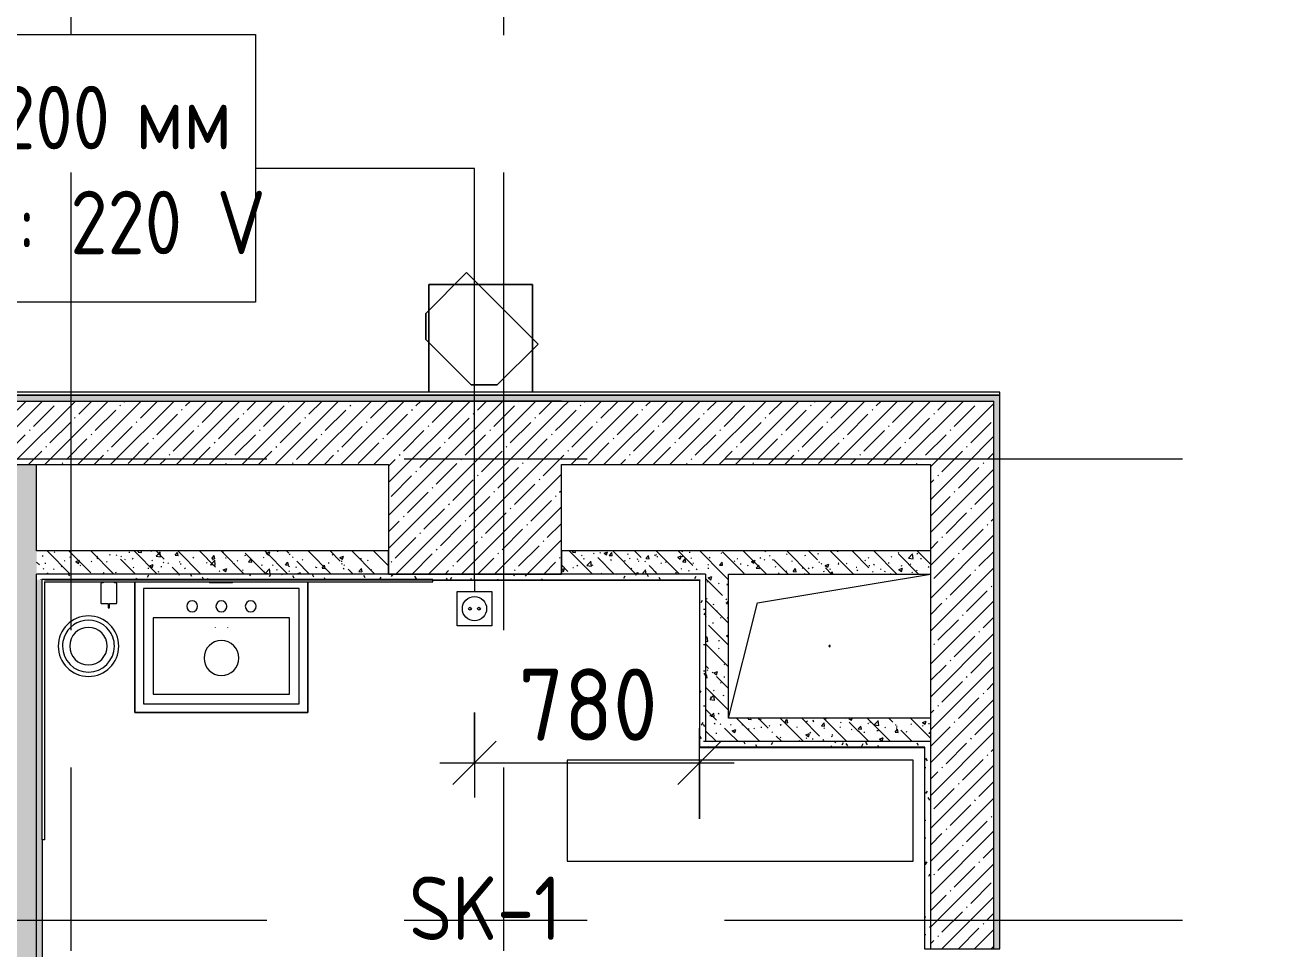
# Model space of a CAD drawing. Header units: millimetres. Extents: x -4185 to 186529, y -8553 to 29097.
# Drawn here: x 16850 to 21188, y 13300 to 16504 of the extents above; entities that cross this region are included whole.
import ezdxf

# ---------------------------------------------------------------- set-up
doc = ezdxf.new("R2010")
doc.units = ezdxf.units.MM
doc.linetypes.add('Осевая', pattern=[3175, 635, -476.25, 1587.5, -476.25])
for name, color, linetype, lineweight in [('0-1', 7, 'Continuous', 9), ('A-ANNO-DIMS', 7, 'Continuous', 9), ('A-ANNO-DIMS-100', 7, 'Continuous', 9), ('A-DETL-GENF', 7, 'Continuous', 9), ('A-GENM', 7, 'Continuous', 9), ('A-WALL', 7, 'Continuous', 9), ('E-ELEC-FIXT-IDEN', 7, 'Continuous', 9), ('I-WALL', 7, 'Continuous', 9), ('P-SANR-FIXT', 7, 'Continuous', 9), ('S-COLS', 7, 'Continuous', 9), ('Оси-2', 7, 'Осевая', 9), ('Электрические приборы', 7, 'Continuous', 9)]:
    doc.layers.add(name, color=color, linetype=linetype, lineweight=lineweight)
for name, color, linetype, lineweight, true_color in [('A-WALL-1', 7, 'Continuous', 9, 0x3c3c3c), ('A-WALL-FNSH-1', 7, 'Continuous', 9, 0x3c3c3c), ('I-FURN-1', 7, 'Continuous', 9, 0xf0f0f0), ('Оси розеток', 7, 'Continuous', 9, 0xff1e23)]:
    doc.layers.add(name, color=color, linetype=linetype, lineweight=lineweight, true_color=true_color)
doc.styles.add('GOST Common', font='GOST_Common.ttf', dxfattribs={"width": 0.9, "height": 220})
doc.styles.add('ISOCPEUR', font='isocpeur.ttf', dxfattribs={"width": 0.9, "height": 250})
doc.dimstyles.new('ISO-2_5_0_9К_БОЛЬШОЙ', dxfattribs={"dimscale": 304.8, "dimtxt": 248.995294, "dimasz": 0.492126, "dimexe": 0.393701, "dimexo": 0.984252, "dimgap": 0, "dimtad": 1, "dimdec": 0, "dimrnd": 10, "dimzin": 0, "dimdsep": 46, "dimtxsty": 'ISOCPEUR', "dimblk1": 'OBLIQUE', "dimblk2": 'OBLIQUE', "dimsah": 1, "dimcen": 0.09, "dimdle": 0.393701, "dimazin": 0, "dimtfac": 1, "dimtdec": 4, "dimtix": 1, "dimtmove": 0, "dimatfit": 3, "dimfxl": 1, "dimtvp": 1, "dimtolj": 1, "dimtzin": 0, "dimarcsym": 2})
pattern_1 = [(45, (0, 0), (-57.02463, 57.02463), []), (45, (57.025, 0), (-57.02463, 57.02463), [100.806, -20.161, 3.353, -16.808])]
pattern_2 = [(135, (0, 0), (-75.43415, -75.43415), [106.68, -17.78, 3.556, -17.78]), (135, (0, 75.39), (-75.43415, -75.43415), []), (50, (0, 0), (127.5292, -11.15758), [13.335, -146.685]), (355, (0, 0), (-24.66966, 133.74), [10.668, -117.348]), (100.451, (10.63, -0.93), (102.85973, 122.5818), [11.333, -124.663]), (46.184, (0, 35.56), (189.7552, -29.4304), [20.002, -220.027]), (96.636, (15.81, 33.1), (166.1822, 173.1996), [17, -186.995]), (351.184, (0, 35.56), (166.184, 173.1976), [16.002, -176.022]), (21, (17.78, 26.67), (106.13027, -71.58603), [13.335, -146.685]), (326, (17.78, 26.67), (43.2619, 128.93175), [10.668, -117.348]), (71.451, (26.62, 20.7), (149.392, 57.34505), [11.333, -124.663]), (37.5, (0, 0), (2.16223, 59.18836), [3.353, -112.573, 3.353, -115.773, -117.792]), (37.5, (0, 0), (2.16223, 59.18836), [-235.052, 3.353, -114.44]), (7.5, (0, 0), (46.77386, 70.12615), [3.353, -64.567, 3.353, -109.906, -44.894]), (7.5, (0, 0), (46.77386, 70.12615), [-181.178, 3.353, -41.542]), (327.5, (-39.65, 0), (94.91367, -4.01009), [3.353, -41.097, 3.353, -135.331, -184.023]), (327.5, (-39.65, 0), (94.91367, -4.01009), [-183.134, 3.353, -180.67]), (317.5, (-57.43, 0), (103.69057, 17.79882), [3.353, -54.432, 3.353, -88.748, -130.683]), (317.5, (-57.43, 0), (103.69057, 17.79882), [-149.885, 3.353, -127.33])]
pattern_3 = [(0, (0, 0), (121.92, 30.48), [10.058, -81.382, 10.058, -81.382, -487.68]), (0, (0, 0), (121.92, 30.48), [-182.88, 10.058, -172.822, 10.058, -81.382, -213.36]), (0, (0, 0), (121.92, 30.48), [-457.2, 10.058, -50.902, 10.058, -142.342]), (120, (45.72, 15.24), (-87.356454, 90.345817), [10.058, -81.382, 10.058, -81.382, -487.68]), (120, (45.72, 15.24), (-87.356454, 90.345817), [-182.88, 10.058, -172.822, 10.058, -81.382, -213.36]), (120, (45.72, 15.24), (-87.356454, 90.345817), [-457.2, 10.058, -50.902, 10.058, -142.342]), (240, (60.96, 76.2), (-34.563546, -120.825817), [10.058, -81.382, 10.058, -81.382, -487.68]), (240, (60.96, 76.2), (-34.563546, -120.825817), [-182.88, 10.058, -172.822, 10.058, -81.382, -213.36]), (240, (60.96, 76.2), (-34.563546, -120.825817), [-457.2, 10.058, -50.902, 10.058, -142.342])]

# ---------------------------------------------------------------- blocks, each defined once
blk = doc.blocks.new('GM_Отверстие прямоугольное _в плите_ - Отверстие-21955854-План размещения напольных электротехнических лючков и розеток 1 этажа в осях 1-12')
at = {"layer": 'A-GENM'}
for p, q in [((-250, 150), (350, 250)), ((-350, -250), (-250, 150))]:
    blk.add_line(p, q, dxfattribs=at)
for start, end in [(360, 180), (180, 360)]:
    blk.add_arc((0, 0), 2.5, start, end, dxfattribs=at)
blk = doc.blocks.new('Блок Розеток и Выключателей - Блок Розеток и Выключателей_SK1-27362739-План размещения напольных электротехнических лючков и розеток 1 этажа в осях 1-12')
at = {"layer": 'A-DETL-GENF'}
for p, q in [((-60, -40), (60, -40)), ((-60, -160), (-60, -40)), ((60, -40), (60, -160)), ((60, -160), (-60, -160))]:
    blk.add_line(p, q, dxfattribs=at)
for centre, radius in [((0, -100), 42), ((-15.6, -100), 4.8), ((15.6, -100), 4.8)]:
    blk.add_circle(centre, radius, dxfattribs=at)
at = {"layer": 'Оси розеток'}
blk.add_line((0, 0), (0, -40), dxfattribs=at)
blk = doc.blocks.new('Стол базовый прямоугольный - 3_2-25582691-План размещения напольных электротехнических лючков и розеток 1 этажа в осях 1-12')
at = {"layer": 'I-FURN-1'}
for p, q in [((600, 175), (-600, 175)), ((-600, 175), (-600, -175)), ((600, -175), (600, 175)), ((-600, -175), (600, -175))]:
    blk.add_line(p, q, dxfattribs=at)
blk = doc.blocks.new('Мойка кухонная - Раковина Roca Victoria-N Unik 600х460 мм-V123-План размещения напольных электротехнических лючков и розеток 1 этажа в осях 1-12')
at = {"layer": 'P-SANR-FIXT'}
for p, q in [((270, 0), (-270, 0)), ((-270, 0), (-270, -400)), ((270, -400), (270, 0)), ((236.1, -102.3), (-236.6, -102.3)), ((-236.6, -102.3), (-236.6, -366.4)), ((236.1, -366.4), (236.1, -102.3)), ((-236.6, -366.4), (236.1, -366.4)), ((-270, -400), (270, -400))]:
    blk.add_line(p, q, dxfattribs=at)
for centre, radius, start, end in [((-101.6, -61.9), 19, 90, 180), ((-101.6, -61.9), 19, 360, 90), ((0, -61.9), 19, 360, 180), ((101.6, -61.9), 19.1, 360, 180), ((-101.6, -61.9), 19, 180, 270), ((-101.6, -61.9), 19.1, 270, 360), ((0, -61.9), 19, 180, 360), ((101.6, -61.9), 19.1, 180, 360), ((0, -241.3), 60.5, 360, 180), ((0, -241.3), 60.5, 180, 360)]:
    blk.add_arc(centre, radius, start, end, dxfattribs=at)
blk = doc.blocks.new('мусорная корзина - Round_ Metal-V127-План размещения напольных электротехнических лючков и розеток 1 этажа в осях 1-12')
at = {"layer": 'P-SANR-FIXT'}
for radius, start, end in [(105, 0, 180), (90, 20.0351, 159.9649), (65, 0, 180), (105, 180, 360), (90, 160, 180), (90, 180, 360), (65, 180, 360), (90, 360, 20)]:
    blk.add_arc((0, 0), radius, start, end, dxfattribs=at)
blk = doc.blocks.new('TOY_Диспансер мыло - Дозатор Elegance new 11654 019001 хром-30642362-План размещения напольных электротехнических лючков и розеток 1 этажа в осях 1-12')
at = {"layer": 'A-GENM'}
for p, q in [((127.9, 96.6), (122.2, 96.6)), ((122.2, 96.6), (122.2, 81.7)), ((127.9, 81.7), (127.9, 96.6)), ((97.5, 79.7), (97.5, 12)), ((122.2, 81.7), (99.5, 81.7)), ((150.5, 81.7), (127.9, 81.7)), ((152.5, 12), (152.5, 79.7)), ((99.5, 10), (105, 10)), ((105, 10), (105, 6.5)), ((145, 6.5), (145, 10)), ((145, 10), (150.5, 10))]:
    blk.add_line(p, q, dxfattribs=at)
for centre, start, end in [((99.5, 79.7), 90, 180), ((150.5, 79.7), 360, 90), ((99.5, 12), 180, 270), ((150.5, 12), 270, 360)]:
    blk.add_arc(centre, 2, start, end, dxfattribs=at)
blk = doc.blocks.new('сифон - Для раковины-30649612-План размещения напольных электротехнических лючков и розеток 1 этажа в осях 1-12')
at = {"layer": 'P-SANR-FIXT'}
for p, q in [((234, 40), (231.1, 40)), ((231.1, -40), (231.1, 40)), ((231.1, -40), (234, -40))]:
    blk.add_line(p, q, dxfattribs=at)
blk = doc.blocks.new('смеситель для раковины - Default-V128-План размещения напольных электротехнических лючков и розеток 1 этажа в осях 1-12')
at = {"layer": '0-1'}
for p, q in [((-20.3, -17.5), (-20.3, -19.4)), ((20.3, -19.4), (20.3, -17.5))]:
    blk.add_line(p, q, dxfattribs=at)
at = {"layer": '0-1', "flags": 128}
for points in [[(-21, -89.3), (-21, -88.6), (-21, -88.2), (-21, -88), (-21, -88)], [(21, -88.3), (21, -88.3), (21, -88.5), (21, -88.9), (21, -89.1)]]:
    blk.add_lwpolyline(points, dxfattribs=at)
blk = doc.blocks.new('Акустическая система - IS6-218 B-33107863-План размещения напольных электротехнических лючков и розеток 1 этажа в осях 1-12')
at = {"layer": 'I-FURN-1'}
for p, q in [((-175, -116.8), (-175, 83.2)), ((-175, 83.2), (175, 83.2)), ((175, 83.2), (-175, 83.2)), ((-175, 83.2), (-175, -116.8)), ((175, 83.2), (175, -116.8)), ((175, -116.8), (175, 83.2)), ((-111.4, -180.4), (-175, -116.8)), ((-175, -116.8), (-111.4, -180.4)), ((175, -116.8), (111.4, -180.4)), ((111.4, -180.4), (175, -116.8)), ((111.4, -180.4), (-111.4, -180.4)), ((-111.4, -180.4), (111.4, -180.4))]:
    blk.add_line(p, q, dxfattribs=at)
blk = doc.blocks.new('Кронштейн для колонок - 1180мм-33112424-План размещения напольных электротехнических лючков и розеток 1 этажа в осях 1-12')
at = {"layer": 'I-FURN-1'}
for p, q in [((-180, 96.3), (-180, 186.2)), ((-180, 186.2), (-90, 186.2)), ((-90, 186.2), (-180, 186.2)), ((-180, 186.2), (-180, 96.3)), ((-90, 186.2), (-6.8, 186.2)), ((-6.8, 186.2), (-90, 186.2)), ((-6.8, 186.2), (180, 186.2)), ((180, 186.2), (-6.8, 186.2)), ((180, 186.2), (180, -0.6)), ((180, -0.6), (180, 186.2)), ((-180, -13.4), (-180, 96.3)), ((-180, 96.3), (-180, -13.4)), ((-180, -186.2), (-180, -13.4)), ((-180, -13.4), (-180, -186.2)), ((180, -0.6), (180, -38.7)), ((180, -38.7), (180, -0.6)), ((180, -38.7), (180, -186.2)), ((180, -186.2), (180, -38.7)), ((180, -186.2), (-180, -186.2))]:
    blk.add_line(p, q, dxfattribs=at)
blk = doc.blocks.new('DIMBLOCK32-План размещения напольных электротехнических лючков и розеток 1 этажа в осях 1-12')
at = {"layer": 'A-ANNO-DIMS-100'}
for p, q in [((18408.7, 14120), (18408.7, 13825.7)), ((18408.7, 13945.7), (18408.7, 14120)), ((19189, 13751.8), (19189, 14065.7)), ((18288.7, 13945.7), (19309, 13945.7)), ((19189, 13945.7), (19189, 13751.8))]:
    blk.add_line(p, q, dxfattribs=at)
at = {"layer": 'A-ANNO-DIMS-100', "lineweight": 20}
for p, q in [((18408.7, 13945.7), (18483.7, 14020.7)), ((19189, 13945.7), (19264, 14020.7)), ((18408.7, 13945.7), (18333.7, 13870.7)), ((19189, 13945.7), (19114, 13870.7))]:
    blk.add_line(p, q, dxfattribs=at)
at = {"layer": 'A-ANNO-DIMS-100', "color": 0, "insert": (18561.9, 14272.3), "char_height": 250, "width": 568.858, "attachment_point": 1, "line_spacing_factor": 1.149209, "style": 'ISOCPEUR'}
blk.add_mtext('780', dxfattribs=at)
blk = doc.blocks.new('_Oblique')
at = {"color": 0, "linetype": 'ByBlock', "lineweight": -2}
blk.add_line((-0.5, -0.5), (0.5, 0.5), dxfattribs=at)

msp = doc.modelspace()

# ---------------------------------------------------------------- hatches: boundary and pattern name
at = {"layer": 'I-WALL'}
h = msp.add_hatch(dxfattribs=at)
h.set_pattern_fill('FP_84', color=256, style=0, pattern_type=2)
h.set_pattern_definition(pattern_3)
h.paths.add_polyline_path([(18610, 15200), (20210, 15200), (20210, 15220), (16180, 15220), (16180, 15200), (18416.1, 15200)])
h.paths.add_polyline_path([(14810, 15200), (15080, 15200), (15080, 15220), (13690, 15220), (13690, 15200), (14381.2, 15200)])
h = msp.add_hatch(dxfattribs=at)
h.set_pattern_fill('FP_1', color=256, style=0, pattern_type=2)
h.set_pattern_definition(pattern_1)
h.paths.add_polyline_path([(19761.1, 14980), (20210, 14980), (20210, 15200), (18710.3, 15200), (18710.3, 14980)])
h.paths.add_polyline_path([(17407.4, 14980), (18110.3, 14980), (18110.3, 15200), (16180, 15200), (16180, 14980), (17071.1, 14980)])
h.paths.add_polyline_path([(14310, 14980), (15080, 14980), (15080, 15200), (14310, 15200)])
h = msp.add_hatch(dxfattribs=at)
h.set_pattern_fill('FP_84', color=256, style=0, pattern_type=2)
h.set_pattern_definition(pattern_3)
h.paths.add_polyline_path([(20210, 12120), (20230, 12120), (20230, 12200), (20210, 12200)])
h.paths.add_polyline_path([(20210, 13300), (20230, 13300), (20230, 15220), (20210, 15220), (20210, 14020)])
h = msp.add_hatch(dxfattribs=at)
h.set_pattern_fill('FP_41', color=256, style=0, pattern_type=2)
h.set_pattern_definition(pattern_2)
h.paths.add_polyline_path([(16890, 11100), (16890, 14980), (16810, 14980), (16810, 11100)])
h = msp.add_hatch(dxfattribs=at)
h.set_pattern_fill('FP_1', color=256, style=0, pattern_type=2)
h.set_pattern_definition(pattern_1)
h.paths.add_polyline_path([(19990, 11400), (20210, 11400), (20210, 12200), (19990, 12200)])
h.paths.add_polyline_path([(19990, 13300), (20210, 13300), (20210, 14980), (19990, 14980), (19990, 14020)])
h = msp.add_hatch(dxfattribs=at)
h.set_pattern_fill('FP_41', color=256, style=0, pattern_type=2)
h.set_pattern_definition(pattern_2)
h.paths.add_polyline_path([(16890, 14600), (18110, 14600), (18110, 14680), (16890, 14680)])
h = msp.add_hatch(dxfattribs=at)
h.set_pattern_fill('FP_41', color=256, style=0, pattern_type=2)
h.set_pattern_definition(pattern_2)
h.paths.add_polyline_path([(19761.1, 14600), (19990, 14600), (19990, 14680), (18710.3, 14680), (18710.3, 14600), (19290, 14600)])
h = msp.add_hatch(dxfattribs=at)
h.set_pattern_fill('FP_84', color=256, style=0, pattern_type=2)
h.set_pattern_definition(pattern_3)
h.paths.add_polyline_path([(18264.5, 14580), (19210, 14580), (19210, 14600), (16890, 14600), (16890, 14580), (18110.3, 14580)])
h = msp.add_hatch(dxfattribs=at)
h.set_pattern_fill('FP_84', color=256, style=0, pattern_type=2)
h.set_pattern_definition(pattern_3)
h.paths.add_polyline_path([(16909.9, 11120), (16910, 11121), (16910, 14580), (16890, 14580), (16890, 11120)])
h = msp.add_hatch(dxfattribs=at)
h.set_pattern_fill('FP_84', color=256, style=0, pattern_type=2)
h.set_pattern_definition(pattern_3)
h.paths.add_polyline_path([(19190, 14000), (19210, 14000), (19210, 14580), (19190, 14579), (19190, 14020)])
h = msp.add_hatch(dxfattribs=at)
h.set_pattern_fill('FP_41', color=256, style=0, pattern_type=2)
h.set_pattern_definition(pattern_2)
h.paths.add_polyline_path([(19210, 14020), (19290, 14020), (19290, 14600), (19210, 14600), (19210, 14100)])
h = msp.add_hatch(dxfattribs=at)
h.set_pattern_fill('FP_41', color=256, style=0, pattern_type=2)
h.set_pattern_definition(pattern_2)
h.paths.add_polyline_path([(19930, 14020), (19990, 14020), (19990, 14100), (19290, 14100), (19290, 14020), (19761.1, 14020)])
h = msp.add_hatch(dxfattribs=at)
h.set_pattern_fill('FP_84', color=256, style=0, pattern_type=2)
h.set_pattern_definition(pattern_3)
h.paths.add_polyline_path([(19210, 14000), (19990, 14000), (19990, 14020), (19210, 14020)])
h = msp.add_hatch(dxfattribs=at)
h.set_pattern_fill('FP_84', color=256, style=0, pattern_type=2)
h.set_pattern_definition(pattern_3)
h.paths.add_polyline_path([(19990, 11400), (19990, 12200), (19970, 12200), (19970, 11400)])
h.paths.add_polyline_path([(19970, 13300), (19990, 13300), (19990, 14000), (19970, 13999)])
at = {"layer": 'S-COLS'}
h = msp.add_hatch(dxfattribs=at)
h.set_pattern_fill('FP_1', color=256, style=0, pattern_type=2)
h.set_pattern_definition(pattern_1)
h.paths.add_polyline_path([(18710.3, 14600), (18710.3, 15200), (18110.3, 15200), (18110.3, 14600), (18416.1, 14600)])

# ---------------------------------------------------------------- linework, layer by layer
at = {"layer": 'A-WALL'}
for p, q in [((20231, 15220), (20230, 15220)), ((18264.5, 14580), (19190, 14580)), ((18264.5, 14580), (18264.5, 14579)), ((19970, 14000), (19210, 14000)), ((19970, 13300), (19970, 14000)), ((16910, 13679), (16910, 11120))]:
    msp.add_line(p, q, dxfattribs=at)
at = {"layer": 'A-WALL-1'}
for p, q in [((20230, 15220), (16180, 15220)), ((16180, 15200), (20210, 15200)), ((20210, 13300), (20210, 15200)), ((16180, 14980), (18110.3, 14980)), ((16890, 14680), (16890, 14980)), ((18710.3, 14980), (19990, 14980)), ((19990, 14980), (19990, 13300)), ((18110, 14680), (16890, 14680)), ((18110, 14600), (18110, 14680)), ((19990, 14680), (18710.3, 14680)), ((18710.3, 14680), (18710.3, 14600)), ((16890, 11100), (16890, 14600)), ((19210, 14600), (16890, 14600)), ((16918, 14580), (18264.5, 14580)), ((19190, 14580), (19190, 14579)), ((19210, 14600), (19210, 14020)), ((19290, 14600), (19990, 14600)), ((19290, 14100), (19290, 14600)), ((19990, 14100), (19290, 14100)), ((19210, 14020), (19990, 14020)), ((19970, 13300), (20230, 13300))]:
    msp.add_line(p, q, dxfattribs=at)
at = {"layer": 'A-WALL-FNSH-1'}
for p, q in [((20231, 15231), (16180, 15231)), ((20231, 13300), (20231, 15231)), ((16180, 15220), (20230, 15220)), ((20230, 15220), (20230, 13300)), ((18264.5, 14581), (16918, 14581)), ((18264.5, 14580), (18264.5, 14581)), ((18264.5, 14579), (19189, 14579)), ((18264.5, 14573), (18264.5, 14579)), ((19189, 14579), (19189, 13999)), ((19190, 14000), (19190, 14579)), ((16918, 14573), (18264.5, 14573)), ((19189, 13999), (19969, 13999)), ((19210, 14000), (19190, 14000)), ((19969, 13999), (19969, 13300)), ((16911, 11121), (16911, 13679)), ((19969, 13300), (19970, 13300)), ((20230, 13300), (20231, 13300))]:
    msp.add_line(p, q, dxfattribs=at)
at = {"layer": 'E-ELEC-FIXT-IDEN'}
for p, q in [((18408.7, 16006.5), (17649.5, 16006.5)), ((18408.7, 14580), (18408.7, 16006.5))]:
    msp.add_line(p, q, dxfattribs=at)
at = {"layer": 'E-ELEC-FIXT-IDEN', "flags": 128}
msp.add_lwpolyline([(16270.5, 16470.5), (17649.5, 16470.5), (17649.5, 15542.5), (16270.5, 15542.5)], close=True, dxfattribs=at)
at = {"layer": 'I-FURN-1'}
for p, q in [((17230.7, 14573), (17230.7, 14120)), ((17230.7, 14120), (17230.7, 14573)), ((17830.7, 14120), (17830.7, 14573)), ((17830.7, 14573), (17830.7, 14120)), ((17230.7, 14120), (17830.7, 14120)), ((17830.7, 14120), (17230.7, 14120))]:
    msp.add_line(p, q, dxfattribs=at)
at = {"layer": 'I-WALL'}
for p, q in [((16910, 13679), (16910, 14581)), ((16918, 14581), (16910, 14581)), ((16918, 14573), (16918, 13679)), ((16918, 13679), (16911, 13679))]:
    msp.add_line(p, q, dxfattribs=at)
at = {"layer": 'S-COLS'}
for p, q in [((18710.3, 15200), (18110.3, 15200)), ((18110.3, 14980), (18110.3, 14600)), ((18710.3, 14600), (18710.3, 14980)), ((18110.3, 14600), (18710.3, 14600))]:
    msp.add_line(p, q, dxfattribs=at)
at = {"layer": 'Оси-2'}
for p, q in [((17010, 593.7), (17010, 24898.1)), ((18510, 593.7), (18510, 24898.1)), ((-885.2, 15000), (35457, 15000)), ((-885.2, 13400), (35457, 13400))]:
    msp.add_line(p, q, dxfattribs=at)

# ---------------------------------------------------------------- block references
at = {"layer": 'A-GENM'}
msp.add_blockref('GM_Отверстие прямоугольное _в плите_ - Отверстие-21955854-План размещения напольных электротехнических лючков и розеток 1 этажа в осях 1-12', (19640, 14350), dxfattribs=at)
at = {"layer": 'I-FURN-1'}
for name, p, rotation in [('Акустическая система - IS6-218 B-33107863-План размещения напольных электротехнических лючков и розеток 1 этажа в осях 1-12', (18446.5, 15462.5), 315.0000000000002), ('Стол базовый прямоугольный - 3_2-25582691-План размещения напольных электротехнических лючков и розеток 1 этажа в осях 1-12', (19330, 13780), 180)]:
    msp.add_blockref(name, p, dxfattribs=dict(at, rotation=rotation))
msp.add_blockref('Кронштейн для колонок - 1180мм-33112424-План размещения напольных электротехнических лючков и розеток 1 этажа в осях 1-12', (18430, 15417.2), dxfattribs=at)
at = {"layer": 'P-SANR-FIXT'}
for name, p, rotation in [('TOY_Диспансер мыло - Дозатор Elegance new 11654 019001 хром-30642362-План размещения напольных электротехнических лючков и розеток 1 этажа в осях 1-12', (17265.7, 14579.5), 180), ('сифон - Для раковины-30649612-План размещения напольных электротехнических лючков и розеток 1 этажа в осях 1-12', (17530.1, 14339), 89.99999999999972)]:
    msp.add_blockref(name, p, dxfattribs=dict(at, rotation=rotation))
for name, p in [('Мойка кухонная - Раковина Roca Victoria-N Unik 600х460 мм-V123-План размещения напольных электротехнических лючков и розеток 1 этажа в осях 1-12', (17531.2, 14550)), ('мусорная корзина - Round_ Metal-V127-План размещения напольных электротехнических лючков и розеток 1 этажа в осях 1-12', (17070, 14350)), ('смеситель для раковины - Default-V128-План размещения напольных электротехнических лючков и розеток 1 этажа в осях 1-12', (17531.2, 14504))]:
    msp.add_blockref(name, p, dxfattribs=at)
at = {"layer": 'Электрические приборы'}
msp.add_blockref('Блок Розеток и Выключателей - Блок Розеток и Выключателей_SK1-27362739-План размещения напольных электротехнических лючков и розеток 1 этажа в осях 1-12', (18408.7, 14580), dxfattribs=at)

# ---------------------------------------------------------------- texts
at = {"layer": 'E-ELEC-FIXT-IDEN', "char_height": 220, "attachment_point": 1, "style": 'GOST Common'}
for s, insert, width in [('H-1200 ', (16370.5, 16292.8), 1046.202), ('мм', (17233.7, 16292.8), 375.19), ('   1: 220 V', (16370.5, 15929), 1291.519), ('SK-1', (18181.7, 13551.2), 656.582)]:
    msp.add_mtext(s, dxfattribs=dict(at, insert=insert, width=width))

# ---------------------------------------------------------------- dimensions: what is measured, and where the dimension line sits
at = {"layer": 'A-ANNO-DIMS'}
dim = msp.add_linear_dim(base=(19189, 13945.7), p1=(18408.7, 14420), p2=(19189, 14051.8), dimstyle='ISO-2_5_0_9К_БОЛЬШОЙ', override={"dimpost": '<>', "dimfxl": 862.764771}, dxfattribs=at)
dim.commit()
dim.dimension.update_dxf_attribs({"geometry": 'DIMBLOCK32-План размещения напольных электротехнических лючков и розеток 1 этажа в осях 1-12', "text_midpoint": (18798.9, 14070.7)})

doc.saveas('drawing.dxf')
